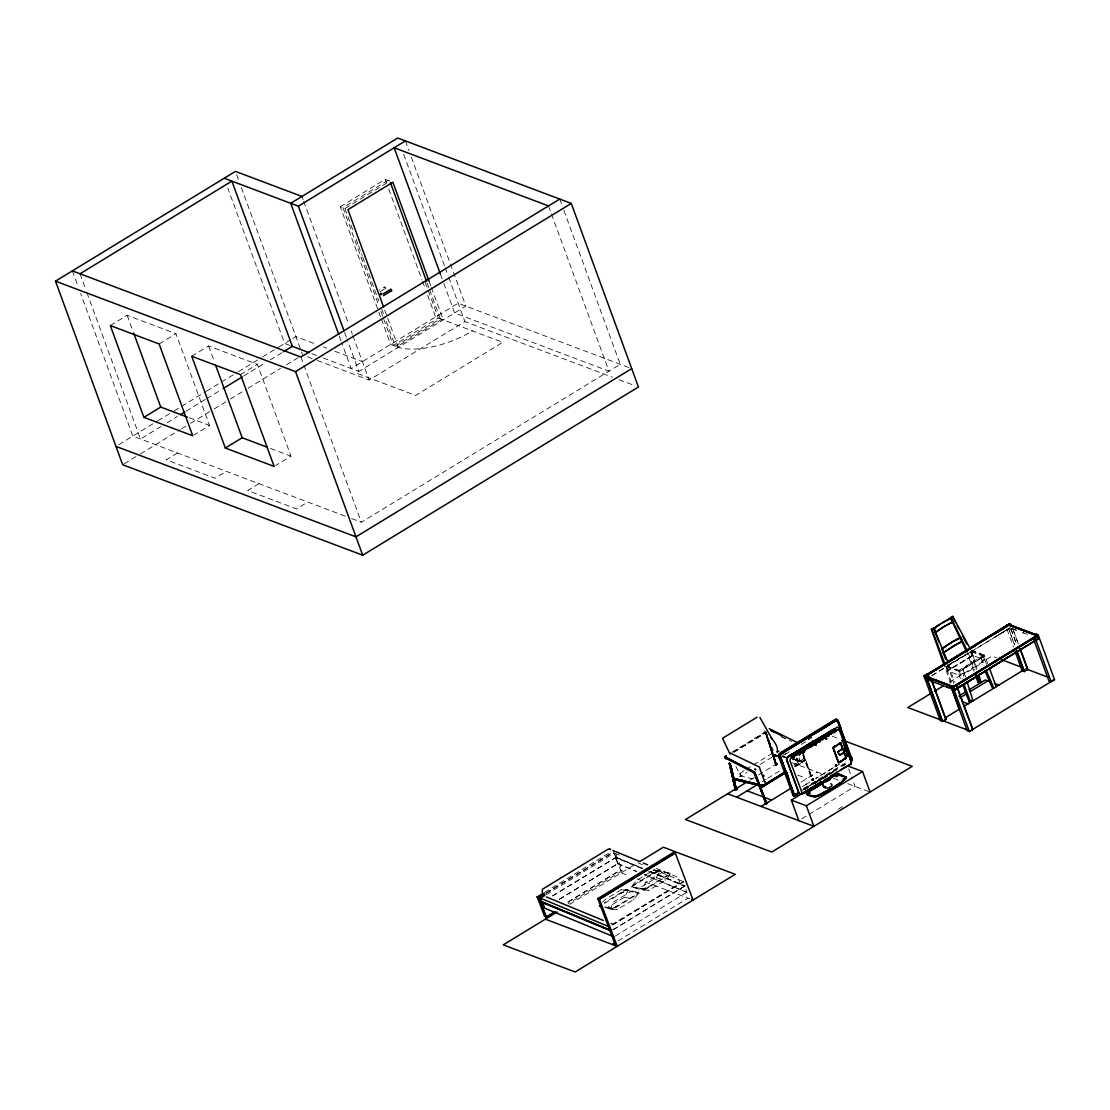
<?xml version="1.0" encoding="UTF-8"?>
<svg xmlns="http://www.w3.org/2000/svg" width="1110" height="1110" viewBox="0 0 1110 1110"><rect width="100%" height="100%" fill="white"/><g stroke="black" fill="none" stroke-linecap="round" stroke-linejoin="round"><path stroke-width="0.75" stroke-dasharray="5 3.75" d="M739.982 773.559L744.643 770.215M800.907 760.503L804.472 758.255L803.529 754.703M793.761 764.957L799.921 761.196L799.117 757.672M800.171 760.461L799.921 761.196M764.568 730.907L773.282 750.11M642.288 868.741L615.439 857.641L617.757 863.774L636.613 871.558M613.053 850.621L620.545 869.935L622.1 870.781L615.426 852.868M612.498 924.894L683.566 881.687L685.05 885.919L612.651 930.083M644.466 874.805L686.882 892.329L684.676 886.363M619.158 855.075L614.44 853.132L615.925 857.35L552.267 895.964M615.439 857.641L617.757 863.774L559.426 899.35M568.001 902.153L620.545 869.935M622.1 870.781L568.14 903.693M650.543 871.447L685.05 885.919L650.488 871.628M686.882 892.329L644.508 874.625M774.863 754.828L781.01 756.16M802.377 761.28L802.141 762.043L795.662 760.558L802.794 762.265L803.043 761.502L797.258 760.364L796.952 758.102L797.785 760.072L803.043 761.502L794.829 759.559M794.593 766.344C807.9 757.45 808.954 758.851 795.079 766.954M802.738 755.105L810.744 775.946L811.507 775.779L803.64 754.564M810.744 775.946L802.877 754.731M796.869 758.296L797.258 760.364M741.244 776.098L740.509 775.932L754.328 779.248M604.506 906.967L607.808 907.342L624.542 897.13L628.066 890.484L621.322 893.134M652.763 873.251L659.506 870.587L653.096 870.323L636.363 880.535L631.243 887.098L639.485 888.014L656.218 877.802L659.742 871.156L652.999 873.82M797.188 760.239L794.413 759.254M739.995 773.157L740.786 776.098L746.961 772.449M773.573 754.786L776.681 764.443L775.654 764.915L765.234 732.378L772.99 754.453L765.997 732.35M617.396 906.468L610.653 909.132L617.188 909.631L633.921 899.419L638.93 892.62L626.123 889.499L604.353 902.777M649.072 887.154L642.329 889.804L648.864 890.303L665.598 880.091L670.842 873.861L657.8 870.171L630.993 886.529L643.8 889.651L670.606 873.292L653.096 870.323M602.55 902.222L604.7 899.808L621.433 889.596L627.83 889.915L621.087 892.565M776.376 764.096L775.099 765.137L777.208 764.304M777.388 764.651L775.279 765.484L777.305 764.443M810.05 775.904L812.159 775.085L811.063 776.473L810.05 775.904L812.242 775.293M810.314 776.459L812.354 775.432M384.684 286.921L385.489 288.364L384.712 286.921L379.259 290.209M1014.526 644.66L1009.351 630.424L1007.172 629.578L1010.044 627.691M818.722 781.065L827.366 775.599L822.885 778.512L826.589 776.251M819.888 780.344L827.366 775.599M804.833 789.529L805.791 788.946M815.434 782.3L822.704 777.763M836.399 769.424L803.82 789.46L808.233 786.768M808.219 786.601L803.64 789.404L821.983 778.235L819.513 779.72M823.481 777.305L826.728 775.307M820.692 779.858L821.428 779.4M110.32 325.563L127.164 315.282L175.963 333.68L209.554 425.463L194.111 434.884M340.271 206.751L385.198 179.334L389.86 181.097L344.933 208.513L340.271 206.751L380.577 316.905M387.945 180.375L343.004 207.792L378.579 304.973M159.119 343.961L175.963 333.68M191.739 356.254L208.583 345.973L257.381 364.358L290.973 456.154L275.53 465.576M118.77 444.68L157.259 421.19M157.884 420.815L173.493 411.297M174.09 410.922L205.933 391.497M206.529 391.136L236.916 372.599M238.386 371.697L261.086 357.85M262.557 356.948L278.208 347.402M278.776 347.055L291.486 339.313M292.957 338.411L295.912 336.607L316.988 344.558M240.537 374.639L257.381 364.358M380.314 291.514L385.461 288.378M161.13 426.406L140.484 439.005L86.538 291.597M167.027 422.813L177.35 416.514M186.189 411.116L205.364 399.42M206.835 398.518L221.57 389.527M243.687 376.04L264.333 363.442M270.229 359.848L282.023 352.647M124.154 463.841L138.903 454.85M140.373 453.948L180.208 429.653M181.679 428.751L189.061 424.256M190.531 423.354L212.648 409.854M214.133 408.952L228.882 399.961M230.353 399.059L246.573 389.166M248.057 388.264L280.497 368.464M286.408 364.857L298.201 357.67M177.558 452.977L166.292 459.845L215.09 478.23L226.357 471.362M441.794 319.361L396.853 346.778A57.29 23.754 -20.1 0 0 472.485 330.933M317.224 360.473L369.131 380.022L464.91 321.595L612.484 377.22M258.977 483.655L247.71 490.523L296.509 508.921L307.775 502.039M351.662 518.592L361.333 522.241L620.212 364.302L562.714 207.181M731.976 752.275L767.135 730.824M733.321 751.761L764.082 732.988M733.932 751.983L766.164 732.322M733.807 752.358L766.025 732.697M544.524 892.44L610.167 852.313M746.1 769.313L751.942 765.761M753.399 764.873L772.338 753.315M546.134 893.009L611.749 852.966M546.245 893.148L611.874 853.118M546.3 894.632L614.302 853.063L615.925 857.35L642.635 868.381M760.267 764.332L775.044 755.313M781.981 755.993L786.421 753.288M552.711 895.992L615.578 857.711M785.131 754.273L789.626 751.609M801.351 744.394L807.303 740.814M750.013 780.122L756.937 775.904M758.408 775.002L778.942 762.473M559.315 899.197L617.646 863.622M949.799 664.071L965.436 654.539M964.493 673.853L962.883 669.455L981.268 658.244L982.877 662.642L964.493 673.853L962.842 673.229L959.415 675.324L947.857 670.967L946.247 666.569L968.184 653.193M931.9 675.643L1008.837 628.69L994.657 637.251M1009.337 630.411L1010.155 629.925M761.793 781.898L766.233 779.192M767.704 778.29L781.01 770.173M567.89 902L620.504 870.115M972.804 655.455L947.718 670.509L972.804 655.455L971.375 651.514M951.353 682.164L947.496 671.12L973.109 655.552L984.667 659.909L981.226 662.018L982.503 665.015M794.718 765.969L804.792 759.823M795.204 766.58L805.277 760.433M569.583 904.4L636.779 863.4M960.4 678.515L957.805 670.926L959.428 671.689L962.162 679.167M987.747 663.572L985 656.093L983.224 655.413L984.667 659.909M984.348 654.844L958.971 670.329L959.234 671.037L984.612 655.552L974.011 650.946M947.177 666.375L959.428 670.495L983.779 656.329L959.637 671.064L945.928 666.014M959.428 671.689L963.022 669.496L965.617 677.072M981.268 658.244L985 656.093M949.203 682.262L992.062 656.121L996.863 657.925M801.059 782.106L817.321 772.185M604.589 903.346L626.359 890.067L639.166 893.189L612.359 909.548L604.395 907.605M658.036 870.739L631.243 887.098L644.036 890.22L670.842 873.861L657.8 870.171M802.377 786.615L809.745 782.12L802.28 786.74M833.319 767.732L815.642 778.526L839.285 764.166L834.803 766.83M605.713 907.411L612.123 908.979L638.93 892.62L630.619 891.621L613.885 901.833L610.417 908.563L617.16 905.899M803.696 788.378L847.79 761.46M803.39 789.321L847.554 762.612M815.406 782.397L837.287 769.05M805.138 789.279L808.066 787.503M813.644 783.965L837.19 769.605M842.781 766.191L845.598 764.471M805.333 789.252L808.246 787.476M822.815 778.596L833.208 772.213M823.162 778.623L828.976 775.085M612.609 925.046L683.427 881.631M612.664 929.986L685.078 885.822M801.795 818.847L807.705 815.239M809.19 814.338L855.005 786.393L852.688 780.066M615.439 935.924L686.91 892.246M618.117 940.85L688.117 898.143M838.244 809.245L844.155 805.638M931.776 675.56L965.783 654.844M971.694 651.237L1008.657 628.718L996.072 636.405M662.295 872.293L645.576 882.45L642.093 889.235L648.837 886.585M1007.172 629.578L1010.128 627.816M1012.223 628.538L1009.198 630.327L1014.429 644.591M800.809 791.166L808.149 786.824L803.959 789.196M816.086 782.661L817.113 782.05L813.477 784.118M813.561 784.062L817.432 781.815M782.522 756.576L786.019 757.27M775.987 764.499L765.456 731.948L775.654 764.915L772.99 755.355L776.722 756.035L772.518 755.022L776.362 764.859L773.434 754.398M810.897 775.557L811.646 775.39M735.944 766.608L740.509 775.932M780.483 756.396L772.518 755.036L765.234 732.378L772.99 754.453M777.388 755.702L772.699 754.745L765.234 732.378M776.542 755.175L773.476 754.522L776.362 764.859L773.254 755.299L775.654 764.915L765.456 731.948M621.433 889.596L630.619 891.621M782.675 756.507L785.936 757.256M795.773 759.462L800.699 760.558M772.99 755.355L776.223 756.104M773.365 755.272L776.556 756.021M782.148 756.784L785.505 757.575M780.746 756.992L772.532 755.064M795.551 760.489L803.043 761.502M656.218 877.802L665.598 880.091M639.485 888.014L648.864 890.303M624.542 897.13L633.921 899.419M607.808 907.342L617.188 909.631M611.18 923.728L613.081 923.909L678.834 883.796L679.431 881.645L677.766 877.524L676.434 876.706M628.843 367.549L458.18 303.238L351.176 368.52L341.686 342.601M618.978 379.662L635.197 385.767M323.482 347L326.728 348.221M334.832 351.273L362.401 361.666M289.543 345.293L284.673 343.462L227.772 187.965M311.813 353.688L317.113 355.686M323.163 357.961L358.849 371.42L346.986 339.022M307.498 356.796L315.601 359.848M1011.779 628.496L1016.496 630.258M1022.809 632.631L1027.527 634.407L1022.657 632.658M971.305 650.529L984.612 655.552M971.111 651.071L983.571 655.76M971.319 651.639L983.779 656.329M981.226 662.018L982.877 662.642M946.247 666.569L957.805 670.926M189.088 417.748L209.554 425.463M270.507 448.44L290.973 456.154M345.21 516.164L132.811 436.105L80.655 293.567M832.278 736.249L838.674 738.649M791.749 762.542L826.922 775.807M833.305 778.207L839.701 780.621M847.693 783.632L870.074 792.068M797.66 775.113L806.845 778.582M621.184 872.918L629.176 875.929M637.168 878.94L689.92 898.822M1011.626 628.482L1016.358 630.272M677.044 876.955L655.996 868.256M637.861 862.803L642.718 864.815M653.582 869.296L683.566 881.687M615.981 857.17L642.676 868.2M648.573 871.336L684.703 886.279M617.812 863.594L636.654 871.378M610.653 923.506L611.749 923.964M781.024 736.513L788.613 740.203M781.482 736.554L791.596 741.619M796.439 758.421L797.424 760.294M796.536 758.227L797.313 760.072M803.487 754.939L811.507 775.779M973.886 671.162L966.852 652.181M986.554 664.446L983.224 655.413M1010.919 628.718L1016.76 644.674M1010.988 629.245L1016.746 644.979M1006.978 629.217L1013.43 646.963M981.393 658.285L983.002 662.684M971.319 650.807L973.109 655.552M971.111 651.417L972.554 655.358M970.529 651.861L976.314 669.677M968.225 652.694L974.427 670.01M948.87 664.501L954.406 682.22M947.496 663.988L953.781 683.427M946.539 666.666L947.982 670.606M945.775 666.388L947.496 671.12M950.77 683.316L944.402 665.875M848.65 769.008L852.119 778.485M559.745 199.078L562.118 205.558M548.52 205.933L550.879 212.412M551.476 214.036L608.974 371.156L454.628 312.978L442.765 280.58M405.4 140.901L408.952 150.627M411.324 157.107L465.853 306.124L356.199 373.029L415.653 395.438L502.719 342.324L435.592 317.03L426.101 291.111M403.651 154.207L444.555 265.984M445.138 267.593L448.107 275.696M448.704 277.32L464.91 321.595M440.392 274.101L442.168 278.971M429.029 281.038L430.805 285.894M431.401 287.518L443.251 319.916M427.211 283.147L428.987 288.003M429.584 289.627L440.254 318.778L395.313 346.195L384.643 317.044M425.283 282.426L438.325 318.057L393.398 345.474L383.311 317.932M385.198 179.334L386.391 182.581M388.75 189.061L421.953 279.762M422.549 281.385L425.505 289.488M384.684 310.078L387.057 316.558M387.654 318.168L398.323 347.333L390.651 344.433L381.16 318.514M344.933 208.513L353.812 232.809M356.185 239.288L357.961 244.144M358.558 245.768L362.11 255.48M362.706 257.104L378.718 300.838M381.673 308.941L384.046 315.42M380.952 311.452L382.728 316.322M301.948 196.442L303.127 199.689M303.724 201.312L348.776 324.411M351.149 330.891L352.328 334.138M352.925 335.747L369.131 380.022M344.613 332.542L346.389 337.398M339.313 336.122L341.089 340.992M236.638 174.631L238.997 181.11M241.37 187.59L300.949 350.372M301.504 351.912L302.628 354.964M300.879 357.018L303.252 363.497M303.835 365.107L361.333 522.241M208.583 345.973L214.48 362.068M127.164 315.282L133.061 331.39M80.017 273.781L85.956 289.974M72.344 270.882L78.283 287.088M772.907 752.788L766.608 733.543L776.681 764.443L767.69 736.749M962.842 673.229L963.841 676.406M796.952 758.102L797.563 760.017M973.054 655.524L976.925 668.47M740.467 776.362L739.759 776.556L740.467 776.362M802.794 762.265L794.621 760.322L802.794 762.265M1018.342 643.98L1012.486 628.066L1018.356 643.953"/><path stroke-width="1.5" d="M846.181 777.777L846.181 776.847M834.567 775.196C838.688 772.962 833.443 777.611 835.136 774.849M803.113 747.876L805.138 749.583L803.571 752.899L802.433 752.955L802.71 752.08L803.584 752.524C807.372 749.611 801.545 745.864 805.263 749.444M836.663 776.514L837.606 775.737M790.07 784.076L794.524 794.968L793.317 794.066L783.271 766.691M1035.686 639.693L1034.603 636.904L1037.559 635.059L1034.603 636.904L1035.81 640.373L1038.752 638.514L1037.559 635.059L1035.88 634.06L1038.141 634.851L1054.5 679.584L1051.128 681.609L1048.867 680.818L1033.812 639.637M722.679 738.622L730.047 754.176M757.048 717.24L723.012 737.97M779.053 754.675L780.871 752.566L834.207 720.029L836.746 719.391L779.095 753.857L779.414 756.867M852.036 759.434L851.994 760.17L851.55 757.853M780.386 753.759L779.206 755.244L779.539 756.909L779.678 754.176M794.913 795.135C798.52 794.385 791.846 796.272 793.234 792.276L780.039 755.272L780.274 757.297M843.739 744.435L843.35 743.117L844.211 745.06M1009.087 625.041L1037.711 635.6L1038.613 638.541L1037.378 635.85L1009.073 625.221M812.77 778.942L812.312 779.817C813.63 778.276 812.437 781.204 813.089 778.984M779.983 756.132L780.191 754.828M795.509 795.01L794.233 794.885L795.648 794.968M787.864 776.945L788.711 779.303M850.954 764.152L851.398 763.167M845.057 749.847L846.111 750.277L844.807 747.835M835.344 719.599L836.094 719.072L837.897 720.265L852.022 760.17L851.856 758.241M789.168 779.983L785.949 771.159L789.168 780.053L788.183 777.902M812.27 779.844C812.756 777.278 814.102 781.19 812.27 779.844L812.548 778.97L812.659 780.247L813.408 779.789L812.992 778.873L812.381 779.886M786.574 773.129L787.24 775.168L786.38 772.366L786.976 774.96M806.762 745.656L813.366 741.175L787.531 756.923L786.518 759.559L799.02 793.539L801.115 794.205L806.387 791.028M814.199 796.272L816.141 795.953C794.108 794.996 816.03 787.531 822.219 782.564M779.858 756.063L781.232 753.926M818.472 783.646C821.247 782.453 824.369 782.536 826.853 779.817M840.52 728.118L837.939 721.084L835.719 720.001L837.176 720.348L835.872 720.001L780.039 753.967L779.178 755.535L779.761 757.075L779.331 754.828L779.053 756.201M845.085 758.56C847.79 753.718 839.965 766.288 837.87 760.988L833.083 747.89L834.484 746.378M841.671 749.264L842.046 747.391L841.907 749.347L837.689 751.858L841.907 749.347M956.168 684.759L972.749 729.464L969.349 731.545L967.129 730.699L950.84 686.008L953.24 686.507L956.168 684.759L957.486 688.214L954.406 689.99L953.31 686.59L924.658 675.823L1009.032 624.444L1037.489 635.225L1038.558 638.541M958.804 707.916L950.826 686.008L952.449 689.227L954.406 689.99L1038.752 638.514L1037.572 635.336L1034.09 637.945M765.137 781.731L764.887 782.467L759.268 766.941L729.617 752.76M827.727 779.289L831.973 776.986L831.779 776.181M807.692 747.974L805.971 746.1L807.9 748.223L805.374 746.475L804.625 746.919L806.692 748.959L804.805 746.863L801.337 748.792L803.46 750.582M555.042 911.615L546.12 916.985L538.794 897.629L537.198 896.977L543.081 893.231M540.417 898.143L609.487 926.878L611.166 930.985L541.902 902.361L540.39 898.226L544.857 895.437M610.084 930.041L542.526 902.125L544.705 908.188L613.969 936.812M537.226 896.88L544.524 916.319L546.259 917.04L538.961 897.601L537.198 896.977M599.344 899.419L597.804 898.573L615.523 945.651L617.257 946.372L599.4 899.239L675.227 852.979L693.084 900.113L691.544 899.28M613.081 850.524L614.787 851.342M777.236 752.483C778.609 746.794 774.239 741.688 770.964 737.512L771.936 738.774L759.878 717.435M390.706 289.349L391.636 290.681L390.789 289.238L382.992 293.997M843.433 741.189L838.633 727.924L837.481 727.119L816.211 739.732L818.153 741.577L815.85 740.106L817.737 742.521L815.545 740.287L817.737 742.521L818.597 741.3L820.193 741.813L816.461 739.732L818.597 741.3M538.794 897.629L544.677 893.897M542.526 902.125L610.028 930.222M597.804 898.573L673.631 852.313L675.38 853.035M823.87 738.025L822.357 736.124L823.953 738.317L822.066 736.305L820.387 737.317L822.76 739.857L819.18 738.053L821.178 739.732M780.219 753.967L779.387 755.133L785.047 751.095L779.511 754.55M844.627 778.457L843.156 778.887L844.433 778.762M816.336 796.189C815.364 794.011 817.21 797.174 815.392 795.703M763.208 786.421L762.806 785.422L762.556 786.199L732.988 779.081L735.444 789.612L736.152 789.016L730.602 765.095L733.654 778.457L733.058 779.192L763.208 786.421L758.061 784.298L733.058 779.192L743.089 780.649L733.849 778.665M925.92 678.89L925.102 676.351L949.799 661.213M809.578 793.636L809.981 792.748L808.663 793.386M843.017 739.815L842.074 740.745M779.9 755.757L780.163 754.925M803.418 752.344L803.113 753.357L802.502 752.511C803.723 751.012 803.876 754.148 802.433 752.955L804.93 749.583M826.007 737.872L825.729 738.747L826.686 738.982C825.784 737.373 826.131 739.052 826.714 738.136L826.117 739.149L825.895 736.901L824.05 735.111L826.034 736.762L823.731 735.278L825.895 736.901M835.969 764.804C835.955 767.981 836.912 762.972 835.566 765.636L835.955 766.039C838.272 764.596 833.846 764.804 836.496 765.886M836.26 765.9L835.844 764.762M794.427 745.49L795.176 745.379M725.538 758.727L724.788 757.45L726.12 755.854L725.898 758.671M785.006 773.101L760.544 788.031L760.059 787.42L784.645 772.116M760.544 788.031L785.131 772.726M850.954 763.319L851.217 761.696L850.635 763.819L850.968 761.529L848.623 755.147L847.471 755.494M816.807 742.451L815.753 745.351L816.807 742.451L814.934 740.647L816.932 742.312L814.629 740.828L816.613 742.479M725.496 757.853L726.12 755.854L725.191 756.895L726.204 757.922L754.786 772.366L766.649 803.21L765.9 803.39L754.245 772.907L725.329 758.047M766.802 802.835L766.025 802.932M795.093 794.788L793.483 794.677L792.845 792.748L793.567 794.76L795.162 794.746M835.136 731.282C831.099 728.174 835.58 730.255 834.567 732.517L833.36 732.378C831.57 729.686 829.156 730.047 834.567 732.517C836.551 729.645 831.987 728.299 836.357 731.365L833.43 729.353L835.566 730.935M827.089 733.238L827.685 733.849M779.317 754.495L793.442 794.94M927.738 679.833L925.865 679.167L924.658 675.823M779.151 755.466L779.178 756.174L779.65 754.3M1022.199 670.676L1024.308 671.536L1027.707 669.469L1020.104 648.74M1016.829 650.987L1024.308 671.536L1022.102 670.593M797.882 754.231L795.828 752.289L797.799 753.926M836.843 776.709L836.871 775.876M803.584 752.524L804.695 749.847L802.808 748.043L804.805 749.722L802.516 748.237L804.486 749.874M826.367 736.832L824.341 734.917L826.298 736.541M805.749 749.416L804.25 747.044M793.317 794.066L794.899 794.843L793.262 794.441M800.837 749.25L803.057 751.179L800.532 749.444M803.931 750.526L802.058 748.529L803.876 750.249M807.844 747.862L809.731 747.099L807.803 744.99L809.662 746.753L811.535 746.003L809.509 744.019M831.224 733.876L828.906 732.156L830.946 734.154L831.362 733.557L829.198 731.962L831.001 730.685M851.245 763.749L850.704 764.651M808.718 744.449L809.842 746.683L807.955 744.893L809.842 746.683L811.188 745.864L809.315 744.061L811.327 745.74M778.873 755.369L779.192 758.074M1007.242 626.165L1008.99 624.389L924.796 676.226L953.351 687.229L1037.725 635.641L1009.198 625.041L1037.753 635.863L1029.275 641.053M790.389 758.643L789.945 760.641L802.419 793.581M795.717 755.272L793.4 753.773L795.898 755.188L794.51 753.177L796.383 755.244L794.025 753.426L795.107 752.802L797.258 754.606L795.37 752.58L796.994 754.883L794.94 752.857L787.531 756.923L801.337 748.792L802.988 750.818M820.443 737.137L822.843 738.719M779.387 755.133L785.367 750.901L779.789 754.356L784.548 751.414M828.712 736.332L829.558 734.695L827.671 732.878L829.669 734.556L827.366 733.058L829.558 734.695M801.656 793.914L799.186 793.456L786.851 759.823L787.961 756.937L792.415 754.245L794.566 756.354L793.053 753.912L787.531 756.923L798.798 750.388L800.879 752.164L799.228 755.355L801.836 751.914L799.783 749.902L801.614 751.664M812.964 744.699L810.702 743.242L812.687 744.907M825.535 737.012L823.44 735.486L825.701 736.929M830.225 778.859C833.901 774.211 843.295 773.351 846 778.568A59.191 24.545 -20.1 0 1 840.159 783.383L824.813 792.748A59.205 24.545 -20.1 0 1 816.419 796.605C813.991 797.216 803.418 795.426 807.913 792.346M846.264 777.305L842.199 781.107M842.615 740.856L842.115 740.439M797.535 754.162L795.537 752.497L797.632 754.023M827.838 735.653L826.076 733.738L829.128 735.264L826.894 733.335L828.92 735.014M823.62 738.275L822.066 736.305M830.558 731.129L832.098 733.072M828.449 735.292L826.603 733.53M924.561 675.671L926.6 676.503L927.904 679.986L925.865 679.167L928.82 677.377L927.502 673.937L924.561 675.671L926.129 679.251L927.003 678.543L925.976 679.251L924.852 676.503M829.794 724.469L779.622 754.689M830.724 731.06L832.542 732.794M829.517 731.795L831.14 733.585M834.706 746.461L833.083 747.89M830.252 776.043L831.612 776.778L821.206 783.133L819.888 782.578L820.706 781.981M820.581 740.106L819.041 738.164M850.857 761.613L851.578 760.877M843.655 743.422L844.28 744.727L843.878 743.839M736.749 788.724L736.527 789.765L734.903 790.112L735.999 788.724L736.929 789.071L734.82 789.904M734.723 789.765L737.012 789.279M767.371 802.669L765.262 803.487L767.301 802.461M765.192 803.279L766.191 803.848L767.482 802.808M820.443 740.217C815.434 739.676 818.764 737.304 819.36 740.842M1038.391 638.625L1036.99 639.415M800.407 752.4L798.728 750.568L800.282 752.524L799.353 753.038L797.479 751.29L799.353 753.038M810.369 743.409C816.724 749.777 805.555 739.343 812.534 745.004M836.191 730.588L834.345 728.812L835.747 730.866M813.366 741.175L805.624 746.239L807.553 748.084L805.555 746.392L814.254 740.953L816.461 742.576M809.662 746.753L808.455 747.502L806.79 745.448M822.246 739.093L819.943 737.609M834.526 731.587L832.514 729.908L834.609 731.92L832.833 729.728L833.901 730.519M816.683 732.475L836.663 720.168L838.272 721.264M820.831 737.04L822.579 738.927M815.586 743.173C813.103 741.896 812.506 738.802 815.184 743.783C812.797 744.005 810.883 741.577 813.908 744.172M830.738 733.904L828.268 732.503L830.266 734.154M927.502 673.937L923.964 675.851L926.6 676.503M793.747 756.479C789.529 754.078 796.106 752.774 792.984 759.642C796.689 756.257 788.253 753.926 793.289 756.756M811.438 742.77L814.199 745.337M805.374 746.475L807.303 748.584M793.137 756.84L791.735 756.215M825.285 737.262L822.829 735.847L824.938 737.387M812.312 779.817L813.186 779.983M801.781 751.567L799.921 749.805M811.798 745.504L809.773 743.783L811.479 745.656M844.46 759.309L846.444 758.019L838.549 762.612L833.069 747.627L840.547 742.77L846.444 758.019L844.696 759.393M813.144 744.63C807.039 740.689 817.279 746.725 811.59 742.673M834.817 746.267L833.069 747.627L838.785 762.695L840.756 761.793M835.053 746.35L833.305 747.71L840.964 743.034M792.693 757.117L790.07 755.799L792.082 757.492M954.322 658.452L956.64 656.967L924.796 676.226L953.587 687.062L954.406 689.99L980.394 673.95L979.409 674.561M809.509 746.85L807.067 745.462L808.899 747.224M799.228 753.177L796.758 751.747L798.742 753.413M827.089 736.124C822.316 732.35 828.865 736.069 826.631 736.402M1037.378 635.85L953.448 687.048L942.945 683.136M813.991 796.952C822.899 795.495 830.877 789.557 838.425 784.756M838.688 784.659L846.472 777.472L837.315 774.78A2.72 1.138 -20.1 0 0 835.4 775.571L834.845 775.918M844.987 749.569L845.612 749.555M801.337 748.792L800.074 749.708L802.086 751.414M840.256 782.605L832.458 787.836M793.872 753.524L795.565 755.369M1038.738 638.555L954.6 689.962L953.587 687.062L924.921 676.323M788.502 756.34L786.56 758.74L786.782 760.267M973.387 646.991L975.288 645.659M851.245 762.404L851.661 762.126M838.314 721.666L836.663 720.168L835.469 721.028L837.301 720.57L851.342 758.865M834.373 731.684L832.222 730.103L833.277 730.88M972.429 647.408L976.065 645.104L924.796 676.226L956.792 656.953M785.006 751.609L781.593 753.704M926.184 676.781L942.557 721.431L945.886 719.322L942.557 721.431L940.323 720.584L923.964 675.851M808.538 739.343L809.259 738.885M797.244 794.163L795.967 794.899M804.237 793.039L803.043 793.636L821.927 782.231M816.211 739.732L814.254 740.953L816.336 742.687M808.455 747.502L809.065 747.127M1000.97 629.981L1006.076 626.872M1005.882 626.04L1008.893 624.167L1011.335 624.819L1009.17 623.917L949.508 660.755M823.842 792.679L830.252 789.127L816.863 795.745M835.636 720.723L833.346 722.124M811.299 788.017L812.673 787.184M816.405 784.909L817.904 783.993M814.199 788.239L822.732 782.994M815.129 787.92L822.718 783.244M1004.481 659.409L954.6 689.962L953.24 686.507M846.833 766.344L844.765 767.607M338.73 334.512L290.709 203.297L397.727 138.015L571.262 203.421L638.43 387.002L362.706 555.208L122.683 464.743L55.5 281.163L235.445 171.384L301.948 196.442M80.017 273.781L231.879 181.124L292.346 346.348L283.494 351.745M224.206 178.238L298.382 206.196L405.4 140.901M143.911 417.36L192.71 435.744L159.119 343.961L110.32 325.563L143.911 417.36L160.756 407.079L187.521 417.166M180.292 414.71L184.718 412.018M223.054 388.625L242.216 376.928M383.533 295.621L391.608 290.695M559.745 199.078L300.879 357.018L72.344 270.882M55.5 281.163L295.537 371.628L571.262 203.421M225.33 448.038L274.128 466.436L240.537 374.639L191.739 356.254L225.33 448.038L242.174 437.756L267.357 447.247M631.715 368.631L355.991 536.851L115.967 446.387M943.833 664.293L931.346 629.412L933.621 628.024L947.607 661.338M966.102 650.613L950.368 617.798L952.644 616.411L970.542 649.322M931.346 629.412L934.356 628.191M950.368 617.798L953.379 616.577M538.961 897.601L544.788 894.049M780.829 754.162L836.274 720.334L838.078 721.042L836.274 719.655M810.661 738.053L811.368 737.623M747.086 781.912L685.467 819.513L771.769 852.036L912.198 766.358L845.071 741.064M1006.937 625.513C1008.06 622.932 1014.401 626.345 1009.17 623.917L1009.531 625.249M837.939 729.617L836.329 730.477M927.474 675.019L1009.087 624.958L1012.445 626.22M952.297 659.687L950.424 660.838M953.504 687.118L925.102 676.351L925.976 679.251L929.611 676.947M736.665 797.23L757.353 784.604M760.059 787.42L785.963 771.616M557.151 911.976L503.232 944.874L575.16 971.985L735.236 874.319L663.322 847.221L639.721 861.61M931.457 693.084L907.813 707.514L970.14 731.004L1054.403 679.611M934.412 691.28L943.292 685.869M844.974 749.5L845.584 749.722M843.919 752.677L839.687 755.036L843.919 752.677L844.89 754.606M953.31 686.59L1037.489 635.225L953.351 686.729M953.421 687.104L1037.628 635.697M761.155 806.457L790.722 788.419M955.641 689.06L962.994 684.565M964.465 683.677L968.322 681.318M981.143 673.492L982.003 672.965M989.981 668.095L996.391 664.196M997.543 663.489L1001.192 661.255M1006.076 658.285L1007.811 657.217M1008.268 656.94L1009.226 656.357M1010.849 655.372L1018.772 650.529M1024.461 647.061L1025.987 646.131M975.662 675.921L978.021 682.248L980.81 681.429L978.867 674.949M978.021 682.248L980.81 681.429M958.915 696.039L966.241 691.572M969.169 689.796L985.278 679.958L991.327 682.234M798.839 820.651L791.319 800.116L806.096 791.097M807.789 790.154L820.887 782.078M832.708 774.863L837.134 772.158M840.104 770.354L846.014 766.746M807.719 790.209L811.771 787.739M812.423 787.337L813.769 786.518M814.435 786.102L817.806 784.062M826.104 778.998L826.978 778.457M831.265 775.848L832.306 775.21M834.332 773.975L835.691 773.143L834.609 773.795M836.371 772.726L837.745 771.894M838.577 771.381L841.158 769.813M844.571 767.718L841.852 769.383L842.518 768.98M845.251 767.301L846.625 766.469M847.305 766.053L850.246 764.249L848.553 765.289M959.928 697.871L965.797 694.291M970.182 691.613L987.761 680.888M819.832 782.383L821.109 782.869L831.515 776.528M962.675 684.69L969.127 701.562M945.803 717.462L959.109 709.346M963.549 706.64L1024.155 669.663M791.319 800.116L806.373 805.791L862.553 771.519L870.074 792.068M612.29 944.402L615.204 942.626M833.416 721.583L836.066 719.946L837.065 720.806M792.831 746.35L795.287 744.852M833.915 732.017L832.042 730.2L834.096 731.906M925.865 679.167L928.82 677.364M847.874 755.077L847.249 755.466L846.458 751.22L847.638 754.994M824.369 780.053L825.229 779.525M831.973 776.986L830.904 776.057L832.167 775.293M809.093 789.363L810.55 788.475M820.651 782.689L822.024 781.856M825.771 786.518L824.092 787.545L821.15 782.009M1034.603 636.904L1038.141 634.851M819.943 782.744L820.72 782.272M804.611 792.11L803.251 792.901M823.495 782.911L807.9 792.582L807.442 794.219M1006.784 625.707L1008.99 624.389L1009.351 625.152M1003.634 628.399L994.935 633.602L999.902 630.633M829.35 778.263L836.01 774.433M797.729 795.051L797.535 795.149M834.928 787.115L836.371 786.268M925.976 679.251L925.31 676.379M782.911 753.079L781.024 754.134M831.959 722.471L835.927 720.043L837.648 721.486M950.826 686.008L952.977 686.812L956.362 684.884L972.749 729.464M1054.5 679.584L1051.017 681.54L1048.867 680.818M784.257 751.609L780.039 753.967L781.676 753.177M835.886 719.946L833.36 721.445L836.177 719.835M790.611 758.352L791.957 757.63M820.914 794.816L827.727 791.458M822.538 793.095L830.252 789.127M810.869 746.017L808.788 744.269L811.008 745.906M848.193 755.73L848.9 756.174L848.623 755.147M808.496 747.862L812.132 746.128L810.744 746.78M800.574 752.316L798.798 750.388L794.247 753.163L796.147 754.98M840.52 761.71L838.549 762.612L846.222 757.936L840.728 742.951M837.772 721.056L837.8 722.263L835.913 720.029L837.648 721.888M838.758 743.853L840.686 743.117L838.993 743.95M795.218 794.566L793.511 794.469L794.996 794.677M835.636 774.558L838.771 773.947L846.375 777.236M801.142 794.205L798.784 793.081L793.9 794.427L790.597 785.505M820.082 737.498C822.038 740.12 822.274 739.468 819.485 737.872M792.415 754.245L794.816 755.882M798.784 793.081L793.9 794.427M818.264 738.608L820.096 740.356M815.115 743.422L813.13 741.771L814.962 743.52M765.442 803.834L767.066 803.501M844.1 745.462L845.778 749.333M824.23 737.914L825.257 738.233L822.357 736.124L824.661 737.609M838.771 773.947L837.537 773.934M842.185 740.717L843.198 741.341L847.943 755.633M729.312 763.611L735.444 789.612L736.152 789.016L733.835 779.345L736.207 789.363L733.987 779.151L763.458 785.644L733.627 778.457L730.505 765.289M810.106 746.489L808.26 744.713L810.286 746.406M804.5 747.058L806.471 748.709M809.689 793.289L808.663 793.15M814.56 796.453L816.433 795.828M793.664 795.717L795.384 795.509L793.664 795.717L792.54 794.552L793.789 795.676M793.081 793.9L794.219 794.968M791.153 755.188L792.554 757.242M829.933 734.321L827.893 732.628L830.113 734.265M822.496 782.814L821.039 781.981M742.867 780.594L733.224 778.762L729.561 763.791M848.748 755.619L847.693 755.716M777.18 751.581L778.859 751.317M934.079 628.732L935.758 632.589L934.079 628.732A21.104 6.327 -23.8 0 1 937.423 626.165A31.51 9.449 -23.7 0 1 947.995 619.88M794.025 795.509L793.012 794.08L794.025 795.509L795.62 795.315M837.592 776.251L836.468 776.167M835.677 719.946L836.898 720.196M832.222 732.961L831.473 732.003M793.053 753.912L795.107 755.646M841.422 730.144L837.786 720.446L836.357 720.432M820.484 782.425L821.788 782.439L823.856 787.115M823.273 781.87L825.771 781.912L829.6 780.066L830.072 778.526L828.185 777.611M733.835 778.637L763.458 785.644M601.023 906.273L599.317 905.857L601.273 906.842M823.662 781.412L824.369 781.607M794.482 795.482L793.345 795.01M610.111 849.303L608.211 849.122L542.457 889.235L542.193 892.287M838.161 729.534L839.507 730.658M831.862 776.487L830.904 776.057M793.844 794.746L779.942 755.633L793.886 794.399M845.251 748.459L844.585 746.822M836.51 720.099L778.859 754.897L793.4 794.649M939.449 681.97L925.046 676.531L937.117 680.818M925.046 676.531L934.523 679.958M548.52 205.933L394.161 147.755L440.392 274.101M291.167 345.904L309.01 352.633M1013.888 626.762L1016.052 627.58M1001.65 659.729L1022.435 667.554M1025.626 668.761L1048.006 677.197M994.352 683.371L998.875 685.078M971.347 700.216L972.998 700.84L967.087 681.817M968.975 701.673L970.626 702.283L963.855 683.802M962.079 701.575L968.128 703.851M847.485 765.845L862.553 771.519M830.682 783.702C835.414 785.686 826.839 789.612 824.494 787.476L821.622 782.12M747.141 790.833L771.63 800.06M727.591 793.803L813.894 826.326L806.373 805.791M545.357 919.177L617.257 946.372M1017.176 628.01L1037.683 635.752M946.33 686.84L948.731 687.756M926.129 679.251L954.586 689.768M830.322 776.265L831.612 776.778M610.639 849.525L609.543 849.067M615.911 851.703L639.124 861.291M643.342 863.039L647.56 864.773M546.314 896.922L603.271 920.454M792.817 794.621L794.94 795.509A2.289 1.873 -69.3 0 1 792.817 794.621L778.526 756.09L778.984 756.895M806.484 793.345L806.679 792.457M769.147 728.632L798.687 743.242M771.075 730.546L774.128 732.045M770.826 730.283L781.634 735.653M1051.017 681.54L1034.784 636.89M838.563 729.839L839.313 730.394M806.373 793.178L806.443 792.72M839.923 755.119L837.689 751.858M837.634 720.667L851.842 759.032M752.844 772.005L754.786 774.475L765.872 803.321M794.621 753.024L796.633 754.745L794.802 752.968M789.696 784.645L793.595 794.718M675.227 852.979L599.4 899.239M779.234 755.854L780.025 757.811L779.303 755.05M732.988 779.081L735.444 789.612L729.409 763.597M821.664 782.869L822.454 784.312M789.723 784.257L790.195 785.131M952.644 616.411L955.793 622.571M957.361 625.652L958.929 628.732M962.87 636.432L966.796 644.133M957.486 639.027A21.798 6.702 -23.5 0 1 960.622 637.556L960.719 637.764A22.741 6.91 -23.5 0 0 956.737 639.637M843.697 752.594L845.681 756.784M725.191 756.895L753.149 771.256A3.025 1.193 58.6 0 1 755.535 774.294L766.635 803.154M951.103 617.965L967.476 651.195M960.663 637.626L962.398 641.608A21.95 6.66 -23.5 0 0 958.957 643.245M985.083 671.023L992.146 687.52L993.797 688.144L986.374 670.648M779.706 755.882L785.478 771.075M925.102 676.351L926.267 679.084M951.395 618.159L951.339 618.034A20.077 6.147 -23.5 0 0 947.871 619.588M838.563 721.833L837.731 720.473M929.32 679.015L927.336 673.923L929.084 678.696M837.967 721.125L840.742 728.271M933.621 628.024L939.06 642.093M942.667 651.473L945.692 659.298M850.704 757.381L851.245 758.838L850.579 757.228M780.51 757.922L783.729 766.732M779.442 756.215L779.761 757.075M932.081 629.578L945.179 664.793M838.522 722.235L840.284 727.036M784.132 767.856L784.798 769.618L780.108 756.423L782.175 762.487M1020.104 648.767L1027.707 669.469M851.994 758.033L852.272 758.81M1016.746 650.932L1024.308 671.536M1015.123 651.473L1022.088 670.62M989.426 668.192L996.197 686.688M952.977 686.812L969.349 731.545M952.519 688.089L955.433 696.039M931.359 679.681L945.859 719.294L931.47 679.833M840.534 730.283L846.888 747.668M849.205 753.981L850.357 757.145M839.673 729.464L840.839 732.642M846.222 751.123L847.166 753.704M840.45 743.034L842.282 747.488M787.767 775.557L788.086 776.431L786.504 772.116M429.029 281.038L392.871 182.234L347.929 209.651L383.505 306.832M390.456 182.72L426.615 281.524M298.382 206.196L344.031 330.919M295.537 371.628L362.706 555.208M215.659 365.301L242.174 437.756M133.658 333L160.756 407.079M926.295 676.767L942.557 721.431M789.113 781.454L789.571 782.716M843.073 741.05L848.456 755.952M976.106 674.727L978.909 682.581M849.483 754.176L849.927 755.452M837.911 751.942L838.647 754.051M792.845 792.748L793.234 793.844M792.11 790.833L793.262 794.08L791.749 789.807L793.22 794.316M780.108 756.423L782.633 763.722M791.985 790.264L792.79 793.123L792.665 792.346M978.382 676.198L979.922 681.096M822.496 739.316L821.788 739.357M837.481 720.987L837.8 722.319M730.602 765.04L733.849 778.457L730.602 765.04M850.024 758.338L850.385 759.892M729.381 763.236L735.389 789.265M935.494 632.631A20.049 6.036 -23.7 0 1 937.95 630.605A30.955 9.31 -23.6 0 1 949.674 623.529M935.869 632.561A21.09 6.341 -23.7 0 1 939.074 630.022A29.679 8.894 -23.7 0 1 942.529 627.733M933.649 628.801A19.161 5.841 -23.4 0 1 935.536 627.192M935.786 627.178A23.255 6.938 -23.8 0 1 936.354 626.748M936.299 626.748A28.194 8.478 -23.7 0 1 937.09 626.165M936.965 626.165A29.97 9.088 -23.5 0 1 939.99 624.125M942.307 627.705A36.047 10.989 -23.5 0 1 944.388 626.442M942.168 622.876A25.585 7.867 -23.4 0 1 951.325 618.048L953.074 622.016A20.049 6.063 -23.5 0 0 949.605 623.487M944.582 626.47A25.086 7.562 -23.6 0 1 953.088 622.044M943.236 653.055A23.393 7.159 -23.3 0 1 946.372 650.543M943.611 652.999A22.117 6.771 -23.3 0 1 946.33 650.793M944.582 646.936A22.145 6.813 -23.2 0 0 941.863 649.156A21.978 6.591 -23.8 0 1 944.305 647.227M944.069 647.241A29.137 8.811 -23.6 0 1 944.804 646.7M946.608 650.779A31.912 9.615 -23.6 0 1 947.371 650.238A36.408 10.989 -23.6 0 1 952.727 646.728M945.054 646.922A31.857 9.574 -23.7 0 1 945.817 646.381A36.727 11.044 -23.6 0 1 951.769 642.51M946.788 650.543A37.005 11.086 -23.7 0 1 953.324 646.339M944.721 646.7A36.977 11.266 -23.5 0 1 951.339 642.413A34.882 10.67 -23.5 0 1 956.515 639.513A28.444 8.686 -23.5 0 1 957.472 639.027M952.56 646.686A39.155 11.946 -23.5 0 1 953.726 645.992M953.046 646.27A34.119 10.392 -23.5 0 1 955.71 644.757M951.45 642.44A32.814 10.101 -23.4 0 1 954.087 640.928M953.615 645.964A34.202 10.503 -23.4 0 1 957.736 643.703A31.496 9.754 -23.4 0 1 958.776 643.12M955.918 644.841A36.172 10.781 -23.6 0 1 957.902 643.786M954.322 641.011A35.187 10.587 -23.6 0 1 956.82 639.693M957.514 643.578A28.374 8.797 -23.4 0 1 959.04 642.787A21.811 6.826 -23.4 0 1 962.245 641.303M380.3 294.122C382.006 296.634 381.535 291.153 380.3 294.122M760.766 784.395L760.766 784.395M765.428 781.648L765.428 781.648M830.53 733.946L828.587 732.336L830.53 733.946M793.539 756.507L791.596 754.897L793.539 756.507M755.064 769.105L755.563 769.716L755.064 769.105M763.347 775.39L763.819 775.973L763.347 775.39M831.737 733.211L829.808 731.587L831.737 733.211M827.505 735.805L825.562 734.182L827.505 735.805M814.782 743.589L812.506 742.118L814.782 743.589M826.908 736.18L824.938 734.542L826.908 736.18M819.638 740.634L817.654 738.982L819.638 740.634M806.901 748.404L804.944 746.766L806.901 748.404M809.329 746.919L807.372 745.282L809.329 746.919M799.602 749.985L801.489 751.789L799.602 749.985M817.196 739.26L819.069 741.064L817.196 739.26M806.276 745.92L808.163 747.724L806.276 745.92M804.167 747.21L806.04 749.028L804.167 747.21M815.378 740.37L817.251 742.16L815.378 740.37M799.311 750.18L801.226 752.275L799.311 750.18M821.455 736.665L823.315 738.469L821.455 736.665M992.118 634.67L979.811 642.26L1009.032 624.444L992.118 634.67M820.124 783.355L814.976 786.463L820.124 783.355M831.154 730.768L833.013 732.572L831.154 730.768M798.423 750.735L800.282 752.524L798.423 750.735M834.193 728.909L836.052 730.727L834.193 728.909M797.812 751.109L799.658 752.885L797.812 751.109M796.605 751.858L798.465 753.648L796.605 751.858M814.199 741.133L816.03 742.895L814.199 741.133M798.132 750.943L800.019 753.024L798.132 750.943M790.556 755.563L792.401 757.367L790.556 755.563M942.099 649.128L943.778 652.971L942.099 649.128M814.24 744.033L812.104 742.215L814.24 744.033M799.075 753.288L796.952 751.47L799.075 753.288M736.152 789.016L729.575 763.125L736.152 789.016"/></g></svg>
